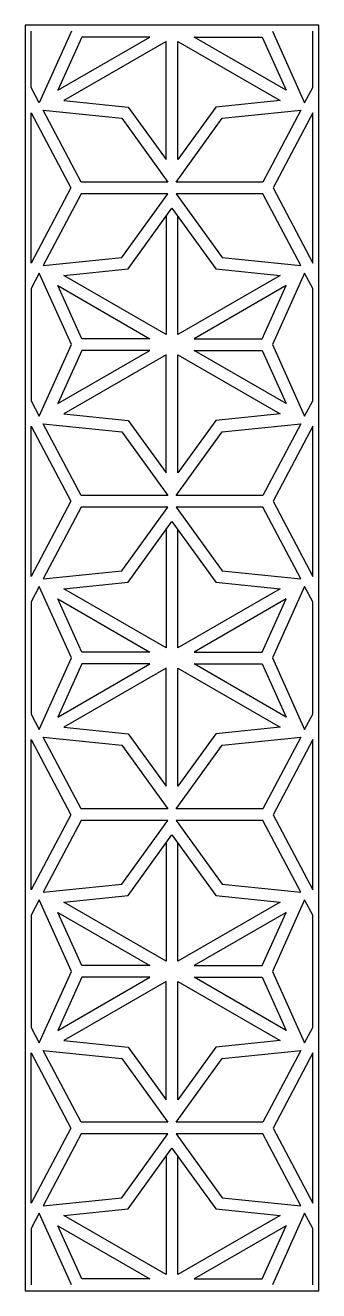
# Model space of a CAD drawing. Extents: x 82 to 206, y 268 to 803.
import ezdxf

# ---------------------------------------------------------------- set-up
doc = ezdxf.new("R2010")
doc.units = 0
doc.layers.add('LAYER_01', color=7, linetype='CONTINUOUS')

msp = doc.modelspace()

# ---------------------------------------------------------------- linework, layer by layer
at = {"layer": 'LAYER_01'}
for points in [[(81.55, 267.72), (205.52, 267.72), (205.52, 802.57), (81.55, 802.57)], [(105.39, 797.57), (95.32, 775.12), (134.2, 797.57)], [(181.68, 797.57), (191.75, 775.12), (152.86, 797.57)], [(141.03, 745.84), (141.03, 795.74), (97.82, 770.79), (125.02, 768.01)], [(189.25, 770.79), (162.04, 768.01), (146.03, 745.84), (146.03, 795.74)], [(84.05, 702.06), (84.05, 765.62), (100.8, 733.84)], [(89.16, 766.65), (122.28, 763.26), (141.73, 736.34), (105.13, 736.34)], [(197.91, 766.65), (181.93, 736.34), (145.34, 736.34), (164.78, 763.26)], [(203.02, 702.06), (203.02, 765.62), (186.27, 733.84)], [(141.73, 731.34), (105.13, 731.34), (89.16, 701.03), (122.28, 704.42)], [(145.34, 731.34), (164.78, 704.42), (197.91, 701.03), (181.93, 731.34)], [(101.03, 667.61), (87.47, 697.83), (84.05, 691.33), (84.05, 643.89), (87.47, 637.39)], [(186.04, 667.61), (199.59, 637.39), (203.02, 643.89), (203.02, 691.33), (199.59, 697.83)], [(105.39, 670.11), (95.32, 692.56), (134.2, 670.11)], [(152.86, 670.11), (181.68, 670.11), (191.75, 692.56)], [(105.39, 665.11), (95.32, 642.66), (134.2, 665.11)], [(141.03, 613.38), (141.03, 663.28), (97.82, 638.33), (125.02, 635.55)], [(189.25, 638.33), (162.04, 635.55), (146.03, 613.38), (146.03, 663.28)], [(181.68, 665.11), (191.75, 642.66), (152.86, 665.11)], [(84.05, 569.59), (84.05, 633.16), (100.8, 601.38)], [(89.16, 634.19), (122.28, 630.8), (141.73, 603.88), (105.13, 603.88)], [(197.91, 634.19), (181.93, 603.88), (145.34, 603.88), (164.78, 630.8)], [(203.02, 569.59), (203.02, 633.16), (186.27, 601.38)], [(141.73, 598.88), (105.13, 598.88), (89.16, 568.57), (122.28, 571.95)], [(145.34, 598.88), (164.78, 571.95), (197.91, 568.57), (181.93, 598.88)], [(101.03, 535.15), (87.47, 565.36), (84.05, 558.87), (84.05, 511.42), (87.47, 504.93)], [(186.04, 535.15), (199.59, 504.93), (203.02, 511.42), (203.02, 558.87), (199.59, 565.36)], [(105.39, 537.65), (95.32, 560.1), (134.2, 537.65)], [(152.86, 537.65), (181.68, 537.65), (191.75, 560.1)], [(105.39, 532.65), (95.32, 510.2), (134.2, 532.65)], [(141.03, 480.92), (141.03, 530.82), (97.82, 505.87), (125.02, 503.08)], [(189.25, 505.87), (162.04, 503.08), (146.03, 480.92), (146.03, 530.82)], [(181.68, 532.65), (191.75, 510.2), (152.86, 532.65)], [(84.05, 437.13), (84.05, 500.7), (100.8, 468.91)], [(89.16, 501.72), (122.28, 498.34), (141.73, 471.41), (105.13, 471.41)], [(197.91, 501.72), (181.93, 471.41), (145.34, 471.41), (164.78, 498.34)], [(203.02, 437.13), (203.02, 500.7), (186.27, 468.91)], [(141.73, 466.41), (105.13, 466.41), (89.16, 436.1), (122.28, 439.49)], [(145.34, 466.41), (164.78, 439.49), (197.91, 436.1), (181.93, 466.41)], [(101.03, 402.68), (87.47, 432.9), (84.05, 426.4), (84.05, 378.96), (87.47, 372.46)], [(186.04, 402.68), (199.59, 372.46), (203.02, 378.96), (203.02, 426.4), (199.59, 432.9)], [(105.39, 405.18), (95.32, 427.63), (134.2, 405.18)], [(152.86, 405.18), (181.68, 405.18), (191.75, 427.63)], [(105.39, 400.18), (95.32, 377.73), (134.2, 400.18)], [(141.03, 348.45), (141.03, 398.35), (97.82, 373.4), (125.02, 370.62)], [(189.25, 373.4), (162.04, 370.62), (146.03, 348.45), (146.03, 398.35)], [(181.68, 400.18), (191.75, 377.73), (152.86, 400.18)], [(89.16, 369.26), (122.28, 365.87), (141.73, 338.95), (105.13, 338.95)], [(197.91, 369.26), (181.93, 338.95), (145.34, 338.95), (164.78, 365.87)], [(84.05, 304.67), (84.05, 368.24), (100.8, 336.45)], [(203.02, 304.67), (203.02, 368.24), (186.27, 336.45)], [(141.73, 333.95), (105.13, 333.95), (89.16, 303.64), (122.28, 307.03)], [(145.34, 333.95), (164.78, 307.03), (197.91, 303.64), (181.93, 333.95)], [(105.39, 272.72), (95.32, 295.17), (134.2, 272.72)], [(152.86, 272.72), (181.68, 272.72), (191.75, 295.17)]]:
    msp.add_lwpolyline(points, close=True, dxfattribs=at)
for points in [[(101.03, 800.07), (87.47, 769.85), (84.05, 776.35), (84.05, 800.07)], [(186.04, 800.07), (199.59, 769.85), (203.02, 776.35), (203.02, 800.07)], [(141.03, 721.84), (141.03, 671.94), (97.82, 696.89), (125.02, 699.67), (143.53, 725.3), (162.04, 699.67), (189.25, 696.89), (146.03, 671.94), (146.03, 721.84)], [(141.03, 589.38), (141.03, 539.48), (97.82, 564.43), (125.02, 567.21), (143.53, 592.84), (162.04, 567.21), (189.25, 564.43), (146.03, 539.48), (146.03, 589.38)], [(141.03, 456.91), (141.03, 407.01), (97.82, 431.96), (125.02, 434.74), (143.53, 460.37), (162.04, 434.74), (189.25, 431.96), (146.03, 407.01), (146.03, 456.91)], [(141.03, 324.45), (141.03, 274.55), (97.82, 299.5), (125.02, 302.28), (143.53, 327.91), (162.04, 302.28), (189.25, 299.5), (146.03, 274.55), (146.03, 324.45)], [(101.03, 270.22), (87.47, 300.44), (84.05, 293.94), (84.05, 270.22)], [(203.02, 270.22), (203.02, 293.94), (199.59, 300.44), (186.04, 270.22)]]:
    msp.add_lwpolyline(points, dxfattribs=at)

doc.saveas('drawing.dxf')
